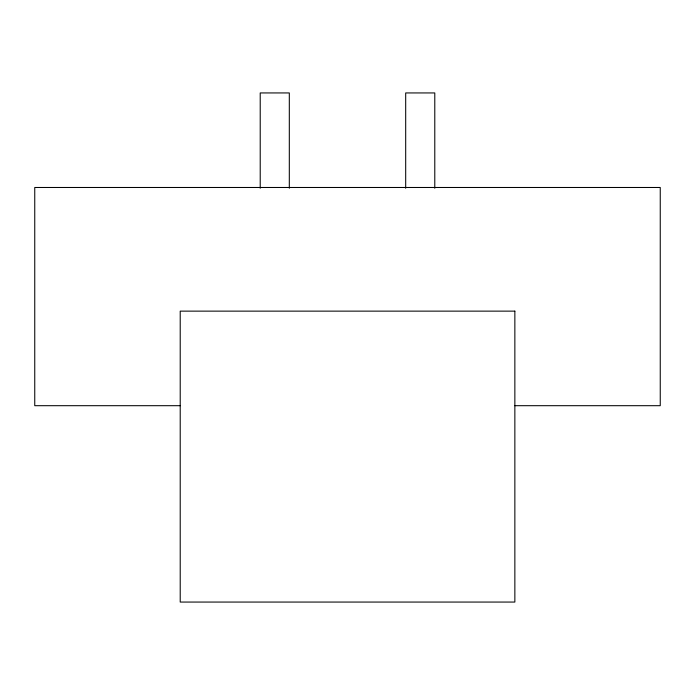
<?xml version="1.0" encoding="UTF-8"?>
<svg xmlns="http://www.w3.org/2000/svg" width="695" height="695" viewBox="0 0 695 695"><rect width="100%" height="100%" fill="white"/><g stroke="black" fill="none" stroke-linecap="round" stroke-linejoin="round"><path stroke-width="1.04" d="M180.214 405.689L34.75 405.689L34.75 187.485L660.25 187.485L660.25 405.689L514.856 405.689M434.783 188.258L434.783 92.939L405.689 92.939L405.689 188.258M289.311 188.258L289.311 92.939L260.217 92.939L260.217 188.258M514.856 311.134L180.214 311.134L180.214 602.061L514.856 602.061L514.856 311.134"/></g></svg>
